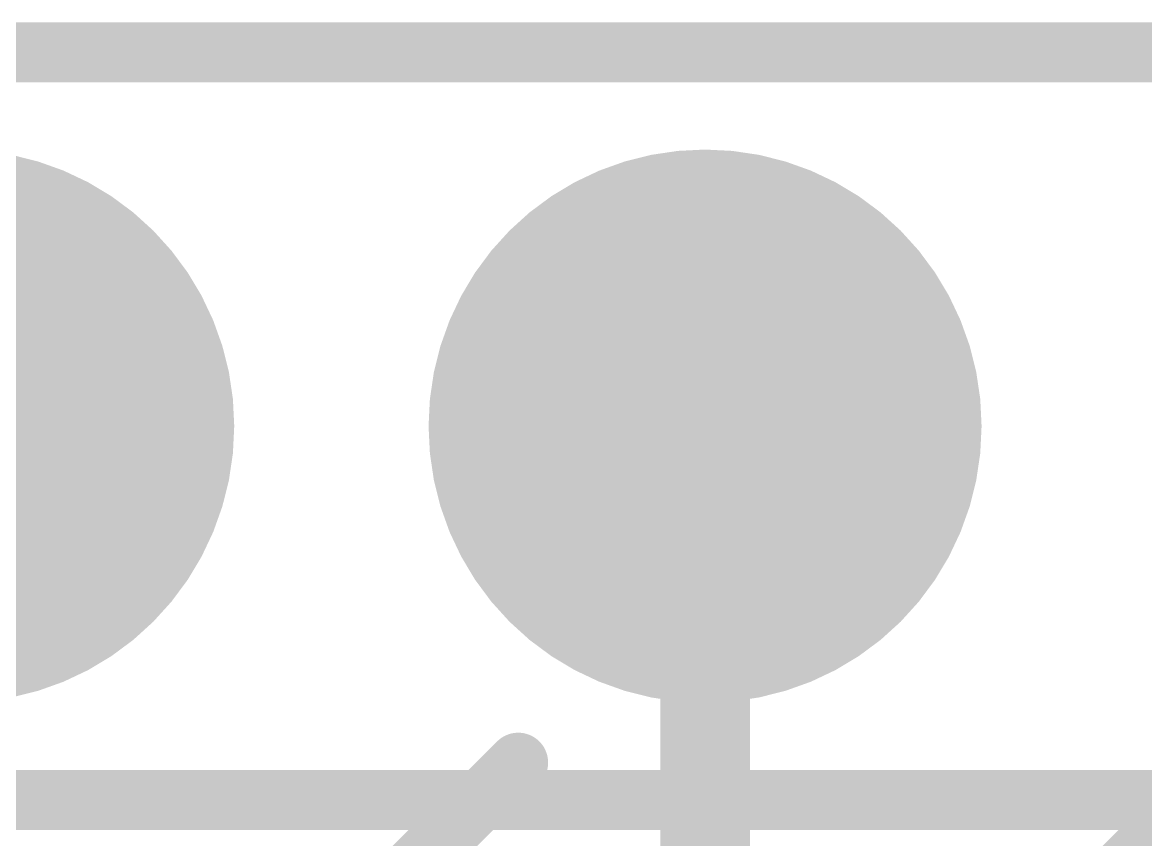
# Model space of a CAD drawing. Extents: x -32 to 75, y -41 to 41.
# Drawn here: x 14.19 to 18.007, y 37.966 to 40.742 of the extents above; entities that cross this region are included whole.
import ezdxf

# ---------------------------------------------------------------- set-up
doc = ezdxf.new("R2010")
doc.units = 0
for name, color, linetype in [('1', 12, 'CONTINUOUS'), ('16', 132, 'CONTINUOUS'), ('17', 110, 'CONTINUOUS'), ('20', 31, 'CONTINUOUS'), ('22', 40, 'CONTINUOUS'), ('51', 53, 'CONTINUOUS')]:
    doc.layers.add(name, color=color, linetype=linetype)

# ---------------------------------------------------------------- blocks, each defined once
blk = doc.blocks.new('RECT')
blk.add_solid([(-0.5, -0.5), (0.5, -0.5), (-0.5, 0.5), (0.5, 0.5)])
blk = doc.blocks.new('ROUNDP')
at = {"const_width": 0.5}
blk.add_lwpolyline([(0, -0.25, 1), (0, 0.25, 1), (0, -0.25)], format="xyb", dxfattribs=at)

msp = doc.modelspace()

# ---------------------------------------------------------------- linework, layer by layer
at = {"layer": '1'}
for points, const_width in [([(35.56, 40.64), (0, 40.64)], 0.2032), ([(16.51, 39.37), (16.51, 37.719)], 0.3048)]:
    msp.add_lwpolyline(points, dxfattribs=dict(at, const_width=const_width))
at = {"layer": '1', "const_width": 0.1524}
msp.add_lwpolyline([(16.5862, 39.37, 1), (16.4338, 39.37)], format="xyb", dxfattribs=at)
at = {"layer": '16', "const_width": 0.2032}
for points in [[(35.56, 40.64), (0, 40.64)], [(18.542, 38.1), (11.43, 38.1)]]:
    msp.add_lwpolyline(points, dxfattribs=at)
at = {"layer": '20', "const_width": 0.2032}
msp.add_lwpolyline([(0, 40.64), (35.56, 40.64)], dxfattribs=at)
at = {"layer": '22', "const_width": 0.2032}
for points in [[(15.494, 37.846), (15.875, 38.227)], [(17.907, 37.846), (18.288, 38.227)]]:
    msp.add_lwpolyline(points, dxfattribs=at)
at = {"layer": '22', "const_width": 0.1016}
msp.add_lwpolyline([(15.9109, 38.1911, 1), (15.8391, 38.2629)], format="xyb", dxfattribs=at)

# ---------------------------------------------------------------- block references
at = {"layer": '17', "xscale": 1.8796, "yscale": 1.8796, "rotation": 270}
for p in [(13.97, 39.37), (13.97, 39.37), (16.51, 39.37), (16.51, 39.37)]:
    msp.add_blockref('ROUNDP', p, dxfattribs=at)
at = {"layer": '51', "xscale": 0.508, "yscale": 0.508, "rotation": 180}
for p in [(13.97, 39.37), (16.51, 39.37)]:
    msp.add_blockref('RECT', p, dxfattribs=at)

doc.saveas('drawing.dxf')
